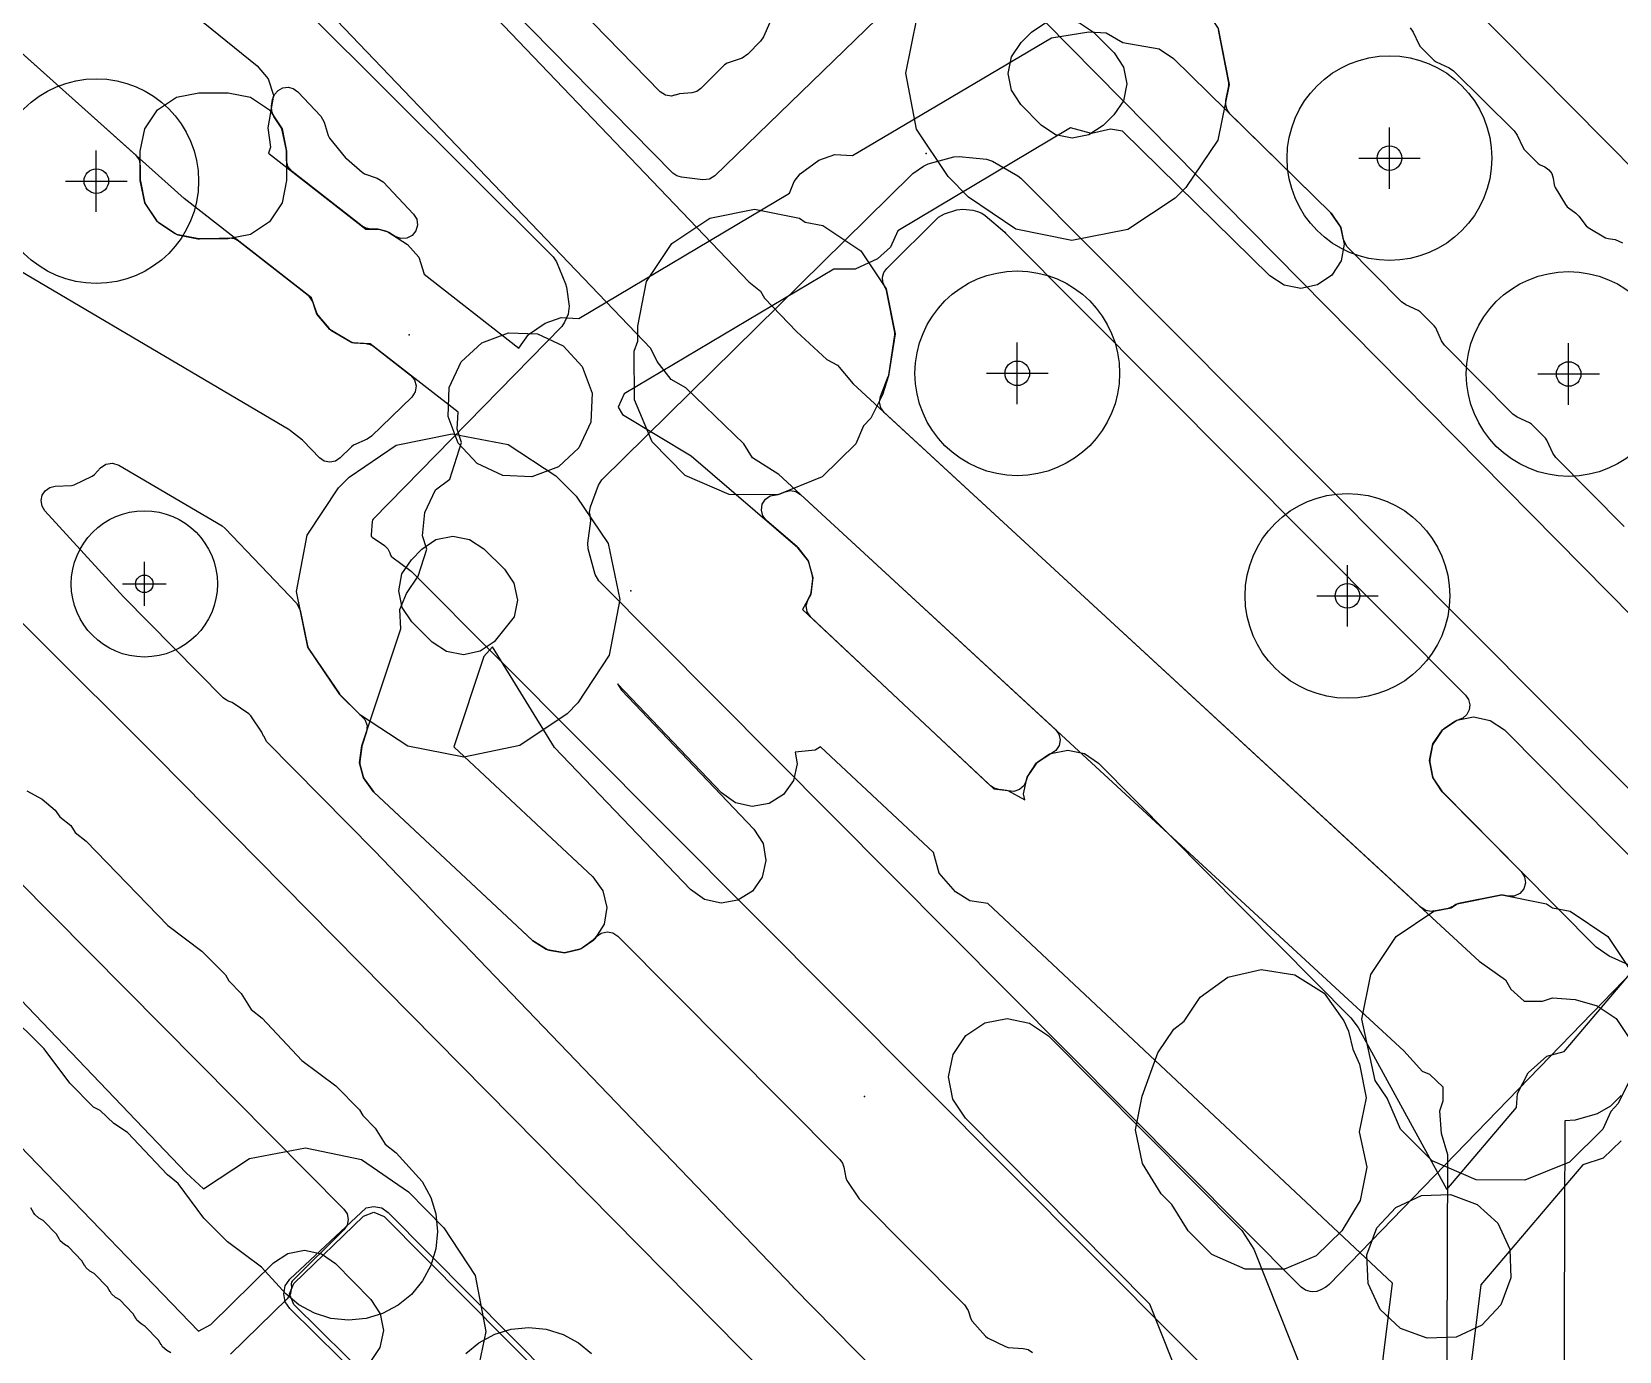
# Model space of a CAD drawing. Header units: metres. Extents: x -2677 to -840, y 169 to 1487.
# Drawn here: x -2375.9 to -2321.6, y 641.6 to 686.7 of the extents above; entities that cross this region are included whole.
import ezdxf

# ---------------------------------------------------------------- set-up
doc = ezdxf.new("R2010")
doc.units = ezdxf.units.M
for name, color, linetype in [('AI_GREENING_ALLOWED_ZONE', 4, 'Continuous'), ('AI_GREENING_EXCLUSIONS', 1, 'Continuous'), ('AI_GREENING_LAWN', 82, 'Continuous'), ('AI_GREENING_REJECTED', 6, 'Continuous'), ('AI_GREENING_TREES', 3, 'Continuous')]:
    doc.layers.add(name, color=color, linetype=linetype)

# ---------------------------------------------------------------- blocks, each defined once
blk = doc.blocks.new('AI_TREE')
for p, q in [((0, -0.3), (0, 0.3)), ((-0.3, 0), (0.3, 0))]:
    blk.add_line(p, q)
for radius in [1, 0.12]:
    blk.add_circle((0, 0), radius)

msp = doc.modelspace()

# ---------------------------------------------------------------- linework, layer by layer
at = {"layer": 'AI_GREENING_ALLOWED_ZONE'}
for points in [[(-2350.612, 686.986), (-2350.834, 686.495), (-2350.928, 686.355), (-2351.361, 685.901), (-2351.559, 685.773), (-2352.072, 685.595), (-2352.166, 685.536), (-2352.969, 684.729), (-2353.111, 684.629), (-2353.278, 684.583), (-2353.698, 684.546), (-2353.838, 684.505), (-2353.839, 684.51), (-2353.977, 684.472), (-2354.186, 684.505), (-2354.362, 684.622), (-2364.402, 694.916)], [(-2328.716, 686.806), (-2328.612, 686.658), (-2328.423, 686.242), (-2328.372, 686.169), (-2327.896, 685.693), (-2327.823, 685.642), (-2327.379, 685.441), (-2327.234, 685.341), (-2325.156, 683.286), (-2325.053, 683.138), (-2324.863, 682.721), (-2324.813, 682.649), (-2324.335, 682.171), (-2324.264, 682.122), (-2324.106, 682.048), (-2323.971, 681.956), (-2323.872, 681.824), (-2323.822, 681.667), (-2323.788, 681.436), (-2323.756, 681.345), (-2323.406, 680.76), (-2323.341, 680.688), (-2323.046, 680.469), (-2322.946, 680.369), (-2322.696, 680.039), (-2322.624, 679.975), (-2322.036, 679.63), (-2321.944, 679.598), (-2321.708, 679.566), (-2321.451, 679.45)], [(-2376.853, 686.537), (-2372.307, 682.463), (-2372.184, 682.295), (-2372.141, 682.091), (-2372.141, 681.613), (-2372.136, 681.564), (-2371.998, 680.871), (-2371.961, 680.782), (-2371.583, 680.215), (-2371.583, 680.215), (-2371.514, 680.146), (-2370.947, 679.768), (-2370.858, 679.731), (-2370.169, 679.594), (-2370.112, 679.589), (-2369.106, 679.625), (-2368.934, 679.601), (-2368.781, 679.519), (-2366.406, 677.666), (-2366.239, 677.429), (-2366.117, 677.062), (-2366.071, 676.98), (-2365.685, 676.523), (-2365.622, 676.469), (-2364.943, 676.068), (-2364.831, 676.034), (-2364.432, 676.014), (-2364.283, 675.983), (-2364.15, 675.909), (-2362.9, 674.935), (-2362.765, 674.772), (-2362.708, 674.568), (-2362.742, 674.359), (-2362.859, 674.182), (-2364.239, 672.839), (-2364.382, 672.742), (-2364.846, 672.531), (-2364.919, 672.481), (-2365.301, 672.099), (-2365.466, 671.99), (-2365.66, 671.953), (-2365.854, 671.994), (-2366.016, 672.107), (-2366.572, 672.689), (-2366.597, 672.712), (-2367.001, 673.032), (-2367.03, 673.052), (-2381.436, 681.541)], [(-2321.397, 669.752), (-2323.736, 672.114), (-2323.836, 672.259), (-2324.037, 672.702), (-2324.087, 672.774), (-2324.564, 673.251), (-2324.637, 673.301), (-2325.054, 673.492), (-2325.202, 673.595), (-2327.541, 675.957), (-2327.641, 676.102), (-2327.842, 676.544), (-2327.893, 676.617), (-2328.369, 677.094), (-2328.442, 677.144), (-2328.86, 677.334), (-2329.007, 677.438), (-2330.864, 679.312), (-2330.998, 679.562), (-2331.076, 679.935), (-2331.113, 680.024), (-2331.401, 680.447), (-2331.432, 680.484), (-2334.878, 683.87), (-2334.975, 684.003), (-2335.023, 684.161), (-2335.017, 684.326), (-2334.916, 684.824), (-2334.915, 684.92), (-2335.269, 686.739)], [(-2343.453, 637.281), (-2349.816, 643.748), (-2349.82, 643.753), (-2364.131, 658.663), (-2364.133, 658.666), (-2367.813, 662.388), (-2367.919, 662.588), (-2367.927, 662.585), (-2367.983, 662.719), (-2368.362, 663.286), (-2368.43, 663.354), (-2368.997, 663.733), (-2369.132, 663.788), (-2369.131, 663.791), (-2369.19, 663.812), (-2369.309, 663.901), (-2372.704, 667.337), (-2372.718, 667.351), (-2375.402, 670.296), (-2375.402, 670.296), (-2375.5, 670.455), (-2375.532, 670.639), (-2375.495, 670.823), (-2375.392, 670.98), (-2375.239, 671.088), (-2375.057, 671.132), (-2374.499, 671.16), (-2374.405, 671.183), (-2373.789, 671.476), (-2373.711, 671.533), (-2373.505, 671.761), (-2373.32, 671.89), (-2373.096, 671.924), (-2372.88, 671.857), (-2369.344, 669.773), (-2369.237, 669.688), (-2366.801, 667.138), (-2366.673, 666.893), (-2366.423, 665.674), (-2366.386, 665.585), (-2365.334, 664.031), (-2365.303, 663.993), (-2364.629, 663.327), (-2364.572, 663.281), (-2364.577, 663.275), (-2364.457, 663.152), (-2364.386, 662.947), (-2364.409, 662.732), (-2364.559, 662.28), (-2364.57, 662.232), (-2364.634, 661.722), (-2364.628, 661.63), (-2364.521, 661.208), (-2364.482, 661.125), (-2364.183, 660.707), (-2364.15, 660.671), (-2358.73, 655.603), (-2358.691, 655.573), (-2358.257, 655.303), (-2358.166, 655.269), (-2357.686, 655.19), (-2357.589, 655.193), (-2357.115, 655.304), (-2357.028, 655.344), (-2356.636, 655.625), (-2356.538, 655.735), (-2356.375, 655.854), (-2356.178, 655.9), (-2355.98, 655.864), (-2355.811, 655.753), (-2348.219, 648.109), (-2348.132, 647.991), (-2348.083, 647.852), (-2348.011, 647.483), (-2347.974, 647.394), (-2347.584, 646.805), (-2347.553, 646.767), (-2343.95, 643.138), (-2343.831, 642.946), (-2343.737, 642.669), (-2343.689, 642.585), (-2343.24, 642.072), (-2343.163, 642.014), (-2342.552, 641.712), (-2342.459, 641.687), (-2341.951, 641.653), (-2341.778, 641.61), (-2341.63, 641.508)]]:
    msp.add_lwpolyline(points, dxfattribs=at)
for points in [[(-2367.615, 684.357), (-2367.552, 684.53), (-2367.431, 684.668), (-2367.268, 684.754), (-2367.086, 684.774), (-2366.908, 684.728), (-2366.759, 684.62), (-2365.972, 683.789), (-2365.855, 683.585), (-2365.72, 683.123), (-2365.673, 683.035), (-2365.12, 682.366), (-2365.093, 682.337), (-2364.559, 681.867), (-2364.476, 681.818), (-2364.041, 681.669), (-2363.84, 681.54), (-2362.796, 680.438), (-2362.688, 680.263), (-2362.66, 680.06), (-2362.716, 679.862), (-2362.846, 679.704), (-2363.03, 679.611), (-2363.235, 679.6), (-2363.427, 679.672), (-2363.642, 679.809), (-2363.706, 679.838), (-2363.956, 679.91), (-2364.022, 679.92), (-2364.256, 679.923), (-2364.415, 679.951), (-2364.557, 680.029), (-2366.948, 681.892), (-2367.09, 682.067), (-2367.141, 682.286), (-2367.141, 682.563), (-2367.146, 682.612), (-2367.284, 683.305), (-2367.321, 683.394), (-2367.574, 683.774), (-2367.647, 683.946), (-2367.652, 684.133), (-2367.615, 684.357)], [(-2346.698, 673.651), (-2346.814, 673.811), (-2346.859, 674.003), (-2346.825, 674.198), (-2346.561, 674.882), (-2346.547, 674.934), (-2346.337, 676.305), (-2346.339, 676.391), (-2346.625, 677.83), (-2346.662, 677.92), (-2346.68, 677.947), (-2346.749, 678.104), (-2346.761, 678.275), (-2346.715, 678.441), (-2346.615, 678.581), (-2344.839, 680.328), (-2344.642, 680.447), (-2344.214, 680.587), (-2344.009, 680.609), (-2343.666, 680.574), (-2343.509, 680.531), (-2343.367, 680.466), (-2343.249, 680.391), (-2342.578, 679.815), (-2342.549, 679.788), (-2326.817, 663.983), (-2326.715, 663.835), (-2326.672, 663.661), (-2326.693, 663.483), (-2326.775, 663.324), (-2326.909, 663.205), (-2327.038, 663.154), (-2327.162, 663.103), (-2327.568, 662.835), (-2327.636, 662.767), (-2327.908, 662.363), (-2327.946, 662.274), (-2328.043, 661.797), (-2328.043, 661.701), (-2327.95, 661.223), (-2327.914, 661.133), (-2327.632, 660.707), (-2327.601, 660.669), (-2324.915, 657.96), (-2324.802, 657.782), (-2324.771, 657.573), (-2324.83, 657.371), (-2324.966, 657.211), (-2325.157, 657.121), (-2325.368, 657.117), (-2325.533, 657.15), (-2325.629, 657.15), (-2327.063, 656.865), (-2327.153, 656.828), (-2327.234, 656.773), (-2327.414, 656.699), (-2327.9, 656.602), (-2327.901, 656.611), (-2327.992, 656.592), (-2328.178, 656.625), (-2328.338, 656.724), (-2346.698, 673.651)], [(-2350.393, 670.84), (-2350.297, 670.858), (-2350.087, 670.944), (-2349.903, 670.981), (-2349.718, 670.947), (-2349.559, 670.848), (-2340.848, 662.817), (-2340.731, 662.655), (-2340.687, 662.461), (-2340.723, 662.265), (-2340.832, 662.098), (-2340.998, 661.987), (-2341.043, 661.968), (-2341.449, 661.7), (-2341.517, 661.632), (-2341.79, 661.228), (-2341.827, 661.139), (-2341.837, 661.092), (-2341.919, 660.901), (-2342.073, 660.761), (-2342.27, 660.695), (-2342.477, 660.715), (-2342.522, 660.729), (-2342.786, 660.761), (-2342.938, 660.804), (-2343.068, 660.892), (-2349.213, 666.653), (-2349.336, 666.836), (-2349.37, 667.054), (-2349.306, 667.265), (-2349.234, 667.391), (-2349.204, 667.483), (-2349.145, 667.966), (-2349.152, 668.063), (-2349.283, 668.532), (-2349.327, 668.618), (-2349.642, 669.02), (-2349.676, 669.056), (-2350.729, 669.96), (-2350.853, 670.12), (-2350.903, 670.316), (-2350.871, 670.516), (-2350.763, 670.686), (-2350.597, 670.801), (-2350.399, 670.84), (-2350.393, 670.84)]]:
    msp.add_lwpolyline(points, close=True, dxfattribs=at)
at = {"layer": 'AI_GREENING_EXCLUSIONS'}
for points in [[(-2372.159, 699.891), (-2351.328, 678.119), (-2350.93, 677.805), (-2350.792, 677.56), (-2349.702, 676.42), (-2348.665, 675.464), (-2348.296, 675.276), (-2347.763, 674.633), (-2326.353, 654.895), (-2325.449, 654.258), (-2325.273, 653.939), (-2324.812, 653.52), (-2324.191, 653.52), (-2323.847, 653.637), (-2323.069, 653.586), (-2322.319, 653.367), (-2321.67, 652.934), (-2321.237, 652.285)], [(-2372.159, 699.891), (-2351.328, 678.119), (-2350.93, 677.805), (-2350.792, 677.56), (-2349.702, 676.42), (-2348.665, 675.464), (-2348.296, 675.276), (-2347.763, 674.633), (-2326.353, 654.895), (-2325.449, 654.258), (-2325.273, 653.939), (-2324.812, 653.52), (-2324.191, 653.52), (-2323.847, 653.637), (-2323.069, 653.586), (-2322.319, 653.367), (-2321.67, 652.934), (-2321.237, 652.285)], [(-2327.515, 621.723), (-2327.427, 648.27), (-2327.643, 648.995), (-2327.697, 649.773), (-2327.581, 650.119), (-2327.582, 650.587), (-2328.046, 651.015), (-2328.294, 651.123), (-2328.931, 651.83), (-2350.299, 671.53), (-2351.207, 672.108), (-2351.503, 672.584), (-2353.49, 674.493), (-2353.986, 674.777), (-2354.463, 675.395), (-2354.687, 675.844), (-2374.88, 696.949)], [(-2327.515, 621.723), (-2327.427, 648.27), (-2327.643, 648.995), (-2327.697, 649.773), (-2327.581, 650.119), (-2327.582, 650.587), (-2328.046, 651.015), (-2328.294, 651.123), (-2328.931, 651.83), (-2350.299, 671.53), (-2351.207, 672.108), (-2351.503, 672.584), (-2353.49, 674.493), (-2353.986, 674.777), (-2354.463, 675.395), (-2354.687, 675.844), (-2374.88, 696.949)], [(-2373.92, 690.186), (-2368.139, 685.512), (-2367.765, 685.062), (-2367.591, 684.503), (-2367.776, 683.381), (-2367.693, 682.721), (-2367.758, 682.523), (-2364.425, 679.926), (-2363.988, 679.92), (-2363.672, 679.828), (-2363.003, 679.402), (-2362.62, 678.96), (-2362.438, 678.378), (-2359.193, 675.85), (-2358.862, 676.317), (-2358.299, 676.708), (-2357.748, 676.904), (-2357.14, 676.862), (-2349.944, 681.147), (-2349.78, 681.552), (-2349.58, 681.813), (-2348.94, 682.282), (-2348.389, 682.478), (-2347.781, 682.436), (-2340.979, 686.463), (-2339.699, 686.672), (-2339.115, 686.631), (-2338.535, 686.306), (-2337.293, 686.083), (-2336.804, 685.762), (-2331.415, 680.467), (-2331.086, 679.983), (-2330.966, 679.41), (-2331.076, 678.835), (-2331.396, 678.346), (-2331.88, 678.016), (-2332.453, 677.897), (-2333.028, 678.006), (-2333.518, 678.327), (-2338.556, 683.278), (-2338.964, 683.337), (-2339.612, 683.189), (-2340.331, 683.381), (-2346.238, 679.863), (-2346.491, 679.301), (-2346.926, 678.909), (-2347.695, 678.554), (-2348.429, 678.558), (-2355.597, 674.289), (-2355.801, 673.831), (-2355.653, 673.589), (-2353.301, 672.17), (-2349.657, 669.04), (-2349.296, 668.579), (-2349.139, 668.015), (-2349.21, 667.434), (-2349.5, 666.922), (-2342.949, 660.78), (-2342.475, 660.723), (-2341.894, 660.411), (-2341.934, 660.614), (-2341.817, 661.187), (-2341.49, 661.673), (-2341.002, 661.996), (-2340.427, 662.107), (-2339.854, 661.991), (-2339.368, 661.663), (-2330.738, 652.956), (-2330.487, 652.62), (-2327.462, 647.09), (-2325.083, 649.888), (-2325.049, 650.364), (-2324.68, 651.075), (-2324.041, 651.65), (-2323.452, 651.807), (-2321.023, 654.665), (-2321.908, 655.066), (-2322.355, 655.376), (-2327.618, 660.686), (-2327.941, 661.174), (-2328.053, 661.749), (-2327.936, 662.322), (-2327.609, 662.808), (-2327.121, 663.131), (-2326.546, 663.242), (-2325.973, 663.126), (-2325.487, 662.798), (-2320.419, 657.685)], [(-2330.226, 636.526), (-2329.314, 643.884), (-2343.157, 656.863), (-2343.768, 656.951), (-2344.265, 657.26), (-2344.818, 657.901), (-2345.018, 658.608), (-2348.876, 662.226), (-2349.057, 662.111), (-2349.746, 662.036), (-2349.678, 661.644), (-2349.805, 661.073), (-2350.142, 660.594), (-2350.636, 660.28), (-2351.213, 660.18), (-2351.784, 660.308), (-2352.263, 660.644), (-2355.82, 664.374), (-2355.688, 664.157), (-2351.16, 659.409), (-2350.846, 658.915), (-2350.746, 658.338), (-2350.873, 657.767), (-2351.21, 657.288), (-2351.704, 656.975), (-2352.281, 656.874), (-2352.852, 657.002), (-2353.331, 657.339), (-2357.971, 662.204), (-2360.102, 665.641), (-2360.389, 665.31), (-2361.417, 662.222), (-2356.663, 657.777), (-2356.322, 657.302), (-2356.189, 656.732), (-2356.283, 656.154), (-2356.592, 655.657), (-2357.068, 655.316), (-2357.637, 655.182), (-2358.215, 655.277), (-2358.712, 655.586), (-2364.168, 660.687), (-2364.509, 661.163), (-2364.64, 661.676), (-2364.567, 662.257), (-2363.236, 666.257), (-2363.267, 666.921), (-2363.041, 667.461), (-2362.636, 668.062), (-2362.337, 668.983), (-2362.486, 669.436), (-2362.414, 670.234), (-2362.042, 671.009), (-2361.557, 671.378), (-2361.151, 672.626), (-2361.3, 673.079), (-2361.271, 673.666), (-2364.275, 676.006), (-2364.891, 676.037), (-2365.658, 676.491), (-2366.102, 677.016), (-2366.287, 677.573), (-2370.642, 680.971), (-2378.415, 687.938)], [(-2376.022, 660.714), (-2375.494, 660.427), (-2375.05, 660.061), (-2374.893, 659.826), (-2374.522, 659.529), (-2374.364, 659.294), (-2373.993, 658.997), (-2371.198, 656.111), (-2370.034, 655.234), (-2369.223, 654.424), (-2369.119, 654.223), (-2368.688, 653.792), (-2368.347, 653.244), (-2367.976, 652.946), (-2366.615, 651.502), (-2365.45, 650.625), (-2364.64, 649.815), (-2364.536, 649.614), (-2364.105, 649.183), (-2363.764, 648.635), (-2363.393, 648.337), (-2362.497, 647.362), (-2362.2, 646.807), (-2362.032, 646.25), (-2361.973, 645.649), (-2362.032, 645.062), (-2362.208, 644.484), (-2362.488, 643.964), (-2362.87, 643.5), (-2363.32, 643.132), (-2363.858, 642.845), (-2364.419, 642.676), (-2365.026, 642.617), (-2365.622, 642.679), (-2366.184, 642.852), (-2366.718, 643.141), (-2367.155, 643.505), (-2368.001, 644.426), (-2369.158, 645.297), (-2369.969, 646.107), (-2370.845, 647.287), (-2371.209, 647.582), (-2372.584, 649.035), (-2373.045, 649.343), (-2373.508, 649.788), (-2373.741, 649.906), (-2374.552, 650.716), (-2375.428, 651.896), (-2379.362, 655.782)], [(-2321.213, 650.811), (-2321.605, 650.021), (-2321.857, 649.75), (-2322.127, 649.143), (-2323.271, 648.02), (-2324.793, 647.4), (-2326.454, 647.415), (-2327.963, 648.063), (-2329.043, 649.143), (-2329.505, 650.208), (-2329.908, 650.811), (-2330.369, 652.907), (-2330.065, 654.437), (-2329.197, 655.735), (-2327.9, 656.602), (-2327.317, 656.718), (-2327.112, 656.855), (-2325.581, 657.16), (-2324.05, 656.855), (-2323.851, 656.722), (-2323.851, 656.722), (-2323.248, 656.602), (-2321.951, 655.735), (-2321.084, 654.437)], [(-2378.452, 655.883), (-2370.574, 647.653), (-2369.981, 647.111), (-2368.405, 648.143), (-2366.488, 648.506), (-2364.578, 648.108), (-2362.966, 647.009), (-2361.756, 645.776), (-2360.687, 644.143), (-2360.325, 642.227), (-2360.723, 640.317)], [(-2381.765, 654.275), (-2370.148, 642.245), (-2369.732, 642.47), (-2367.585, 644.577), (-2367.096, 644.897), (-2366.521, 645.006), (-2365.948, 644.887), (-2365.464, 644.557), (-2364.254, 643.324), (-2363.933, 642.834), (-2363.824, 642.259), (-2363.944, 641.686), (-2364.274, 641.203)], [(-2331.457, 627.683), (-2337.613, 643.168), (-2343.922, 649.524), (-2344.354, 650.174), (-2344.503, 650.94), (-2344.348, 651.705), (-2343.912, 652.352), (-2343.262, 652.783), (-2342.496, 652.933), (-2341.731, 652.778), (-2341.084, 652.342), (-2334.471, 645.681), (-2334.055, 645.046), (-2327.313, 628.087)], [(-2321.498, 650.303), (-2321.867, 649.933), (-2322.32, 649.672), (-2323.066, 649.454), (-2323.423, 649.431), (-2323.515, 621.884), (-2323.375, 620.79), (-2323.491, 620.444), (-2323.489, 619.853), (-2323.08, 619.43), (-2322.757, 619.264), (-2322.253, 618.668), (-2321.889, 617.978), (-2321.763, 617.472), (-2321.827, 616.694), (-2322.035, 616.215), (-2322.559, 615.637), (-2323.15, 615.359), (-2318.131, 567.909)], [(-2321.498, 650.303), (-2321.867, 649.933), (-2322.32, 649.672), (-2323.066, 649.454), (-2323.423, 649.431), (-2323.515, 621.884), (-2323.375, 620.79), (-2323.491, 620.444), (-2323.489, 619.853), (-2323.08, 619.43), (-2322.757, 619.264), (-2322.253, 618.668), (-2321.889, 617.978), (-2321.763, 617.472), (-2321.827, 616.694), (-2322.035, 616.215), (-2322.559, 615.637), (-2323.15, 615.359), (-2318.131, 567.909)], [(-2321.504, 648.745), (-2322.117, 648.161), (-2322.813, 647.928), (-2326.299, 643.827), (-2327.248, 636.166)], [(-2364.467, 640.486), (-2367.03, 643.013), (-2367.185, 643.243), (-2367.238, 643.515), (-2367.182, 643.787), (-2367.024, 644.015), (-2364.415, 646.459), (-2364.149, 646.509), (-2363.884, 646.454), (-2363.659, 646.302), (-2358.062, 640.66)], [(-2361.006, 641.477), (-2360.564, 641.84), (-2360.019, 642.134), (-2359.453, 642.305), (-2358.853, 642.364), (-2358.266, 642.305), (-2358.266, 642.305), (-2357.685, 642.128), (-2357.154, 641.84), (-2356.713, 641.476)]]:
    msp.add_lwpolyline(points, dxfattribs=at)
for points in [[(-2345.574, 687.17), (-2344.489, 688.782), (-2344.126, 689.143), (-2342.5, 690.221), (-2340.585, 690.595), (-2338.673, 690.208), (-2337.058, 689.121), (-2336.358, 688.416), (-2335.279, 686.787), (-2334.906, 684.872), (-2335.295, 682.96), (-2336.383, 681.345), (-2336.746, 680.985), (-2338.373, 679.908), (-2340.288, 679.535), (-2342.2, 679.924), (-2343.818, 681.015), (-2344.514, 681.717), (-2345.591, 683.343), (-2345.963, 685.258), (-2345.574, 687.17)], [(-2342.021, 686.301), (-2341.66, 686.659), (-2341.172, 686.983), (-2340.598, 687.095), (-2340.024, 686.979), (-2339.539, 686.653), (-2338.842, 685.95), (-2338.518, 685.461), (-2338.406, 684.887), (-2338.523, 684.313), (-2338.85, 683.828), (-2339.211, 683.47), (-2339.699, 683.147), (-2340.273, 683.035), (-2340.847, 683.152), (-2341.332, 683.479), (-2342.028, 684.181), (-2342.351, 684.669), (-2342.463, 685.243), (-2342.346, 685.817), (-2342.021, 686.301)], [(-2367.727, 680.174), (-2368.376, 679.74), (-2369.141, 679.588), (-2370.141, 679.588), (-2370.906, 679.74), (-2371.555, 680.174), (-2371.989, 680.823), (-2372.141, 681.588), (-2372.141, 682.588), (-2371.989, 683.353), (-2371.555, 684.002), (-2370.906, 684.436), (-2370.141, 684.588), (-2369.141, 684.588), (-2368.376, 684.436), (-2367.727, 684.002), (-2367.293, 683.353), (-2367.141, 682.588), (-2367.141, 681.588), (-2367.293, 680.823), (-2367.727, 680.174)], [(-2349.402, 680.163), (-2348.799, 680.044), (-2347.502, 679.176), (-2346.634, 677.879), (-2346.33, 676.348), (-2346.551, 674.907), (-2346.763, 674.252), (-2347.156, 673.462), (-2347.405, 673.195), (-2347.677, 672.582), (-2348.821, 671.459), (-2350.343, 670.839), (-2352.004, 670.855), (-2353.513, 671.502), (-2354.636, 672.646), (-2355.24, 674.091), (-2355.256, 675.752), (-2355.132, 676.088), (-2355.132, 676.601), (-2354.828, 678.132), (-2353.96, 679.429), (-2352.663, 680.297), (-2351.132, 680.601), (-2349.601, 680.297), (-2349.402, 680.163)], [(-2356.732, 673.327), (-2357.141, 672.445), (-2357.84, 671.798), (-2358.757, 671.457), (-2359.743, 671.496), (-2360.625, 671.905), (-2361.272, 672.604), (-2361.613, 673.521), (-2361.574, 674.507), (-2361.165, 675.389), (-2360.466, 676.036), (-2359.549, 676.377), (-2358.563, 676.338), (-2357.681, 675.929), (-2357.034, 675.23), (-2356.693, 674.313), (-2356.732, 673.327)], [(-2366.413, 665.626), (-2366.805, 667.537), (-2366.435, 669.454), (-2365.361, 671.081), (-2365.003, 671.443), (-2363.391, 672.534), (-2361.476, 672.927), (-2359.56, 672.557), (-2357.935, 671.485), (-2357.231, 670.79), (-2356.137, 669.175), (-2355.744, 667.264), (-2356.111, 665.351), (-2357.184, 663.721), (-2357.545, 663.355), (-2359.161, 662.262), (-2361.072, 661.87), (-2362.988, 662.24), (-2364.612, 663.31), (-2365.32, 664.01), (-2366.413, 665.626)], [(-2363.194, 668.132), (-2362.872, 668.621), (-2362.515, 668.982), (-2362.031, 669.309), (-2361.458, 669.427), (-2360.882, 669.316), (-2360.394, 668.994), (-2359.69, 668.299), (-2359.362, 667.816), (-2359.244, 667.242), (-2359.354, 666.668), (-2360.034, 665.815), (-2360.517, 665.488), (-2361.092, 665.37), (-2361.667, 665.481), (-2362.156, 665.803), (-2362.86, 666.499), (-2363.188, 666.984), (-2363.305, 667.557), (-2363.194, 668.132)], [(-2333.81, 654.61), (-2332.655, 654.421), (-2331.66, 653.804), (-2330.978, 652.853), (-2330.819, 652.503), (-2330.673, 651.883), (-2330.442, 651.371), (-2330.215, 650.223), (-2330.457, 649.056), (-2330.193, 647.853), (-2330.423, 646.705), (-2331.052, 645.669), (-2331.926, 644.816), (-2333.009, 644.363), (-2334.353, 644.363), (-2335.5, 644.859), (-2336.31, 645.669), (-2336.864, 646.575), (-2337.232, 646.942), (-2337.873, 647.978), (-2338.103, 649.126), (-2337.876, 650.274), (-2337.34, 651.756), (-2336.801, 652.564), (-2336.448, 652.837), (-2335.901, 653.661), (-2334.95, 654.343), (-2333.81, 654.61)], [(-2325.272, 644.061), (-2325.613, 643.144), (-2326.26, 642.445), (-2327.142, 642.036), (-2328.128, 641.997), (-2329.045, 642.338), (-2329.744, 642.985), (-2330.153, 643.867), (-2330.192, 644.853), (-2329.851, 645.77), (-2329.204, 646.469), (-2328.322, 646.878), (-2327.336, 646.917), (-2326.419, 646.576), (-2325.72, 645.929), (-2325.311, 645.047), (-2325.272, 644.061)], [(-2364.799, 634.017), (-2366.058, 635.33), (-2366.058, 635.713), (-2365.425, 636.4), (-2366.447, 637.486), (-2366.583, 637.833), (-2366.441, 638.178), (-2364.185, 640.489), (-2366.889, 643.156), (-2367.038, 643.514), (-2366.885, 643.871), (-2364.503, 646.169), (-2364.151, 646.309), (-2363.801, 646.161), (-2358.204, 640.52), (-2358.059, 640.164), (-2358.208, 639.811), (-2364.095, 634.015), (-2364.448, 633.871), (-2364.799, 634.017)]]:
    msp.add_lwpolyline(points, close=True, dxfattribs=at)
at = {"layer": 'AI_GREENING_LAWN'}
for points in [[(-2348.669, 709.837), (-2294.268, 654.888), (-2294.205, 654.811), (-2294.147, 654.723), (-2294.065, 654.449), (-2294.064, 654.286), (-2294.101, 654.097), (-2294.205, 653.937), (-2300.76, 647.17), (-2300.877, 647.08), (-2301.022, 647), (-2301.187, 646.943), (-2301.361, 646.947), (-2301.561, 646.987), (-2301.701, 647.037), (-2301.82, 647.126), (-2343.833, 689.687)], [(-2344.382, 689.62), (-2352.492, 681.745), (-2352.681, 681.63), (-2352.901, 681.607), (-2353.632, 681.697), (-2353.793, 681.744), (-2353.928, 681.842), (-2365.677, 693.789)], [(-2369.259, 690.176), (-2358.021, 678.975), (-2357.911, 678.81), (-2357.602, 678.054), (-2357.571, 677.938), (-2357.474, 677.289), (-2357.511, 677.014), (-2357.629, 676.747), (-2357.729, 676.599), (-2364.172, 670.005), (-2364.196, 669.971), (-2364.206, 669.931), (-2364.248, 669.465), (-2364.245, 669.425), (-2364.216, 669.396), (-2363.795, 669.103), (-2363.68, 668.992), (-2363.605, 668.85), (-2363.581, 668.775), (-2363.564, 668.742), (-2363.537, 668.715), (-2362.927, 668.267), (-2362.869, 668.217), (-2322.055, 627.251)], [(-2318.54, 657.193), (-2331.482, 643.835), (-2331.598, 643.746), (-2331.768, 643.651), (-2331.908, 643.599), (-2332.058, 643.59), (-2332.132, 643.597), (-2332.299, 643.643), (-2332.44, 643.742), (-2356.46, 667.892), (-2356.589, 668.115), (-2356.824, 668.993), (-2356.836, 669.191), (-2356.729, 669.954), (-2356.754, 670.143), (-2356.776, 670.245), (-2356.745, 670.431), (-2356.47, 671.172), (-2356.352, 671.354), (-2345.777, 681.769), (-2345.717, 681.82), (-2345.356, 682.077), (-2345.199, 682.152), (-2344.318, 682.397), (-2344.133, 682.412), (-2344.133, 682.412), (-2343.199, 682.315), (-2343, 682.25), (-2342.135, 681.75), (-2342.031, 681.67), (-2318.969, 658.511)], [(-2329.899, 619.647), (-2371.589, 661.875), (-2384.119, 674.361)], [(-2376.379, 657.705), (-2365.177, 646.411), (-2365.177, 646.411), (-2365.069, 646.249), (-2365.032, 646.057), (-2365.07, 645.866), (-2365.179, 645.705), (-2366.943, 643.953), (-2366.97, 643.912), (-2366.978, 643.863), (-2366.971, 643.735), (-2367.004, 643.528), (-2367.12, 643.352), (-2369.056, 641.452)], [(-2371.096, 641.498), (-2371.239, 641.582), (-2371.381, 641.708), (-2371.416, 641.776), (-2371.422, 641.773), (-2371.513, 641.931), (-2371.971, 642.404), (-2372.113, 642.487), (-2372.256, 642.613), (-2372.29, 642.682), (-2372.296, 642.678), (-2372.387, 642.837), (-2372.845, 643.309), (-2372.988, 643.393), (-2373.13, 643.518), (-2373.165, 643.587), (-2373.17, 643.584), (-2373.261, 643.742), (-2373.719, 644.215), (-2373.862, 644.298), (-2374.005, 644.424), (-2374.039, 644.492), (-2374.045, 644.489), (-2374.136, 644.647), (-2374.594, 645.12), (-2374.736, 645.204), (-2374.879, 645.329), (-2374.913, 645.398), (-2374.919, 645.395), (-2375.01, 645.553), (-2375.468, 646.025), (-2375.611, 646.109), (-2375.753, 646.235), (-2375.788, 646.303), (-2375.793, 646.3), (-2375.885, 646.458)]]:
    msp.add_lwpolyline(points, dxfattribs=at)
at = {"layer": 'AI_GREENING_REJECTED'}
for p in [(-2345.27, 682.51), (-2362.95, 676.31), (-2355.37, 667.56), (-2347.37, 650.27)]:
    msp.add_point(p, dxfattribs=at)

# ---------------------------------------------------------------- block references
at = {"layer": 'AI_GREENING_TREES'}
for p, xscale, yscale in [((-2329.422, 682.351), 3.5, 3.5), ((-2373.645, 681.565), 3.5, 3.5), ((-2342.149, 674.993), 3.5, 3.5), ((-2323.294, 674.97), 3.5, 3.5), ((-2330.859, 667.384), 3.5, 3.5), ((-2372.002, 667.793), 2.5, 2.5)]:
    msp.add_blockref('AI_TREE', p, dxfattribs=dict(at, xscale=xscale, yscale=yscale))

doc.saveas('drawing.dxf')
